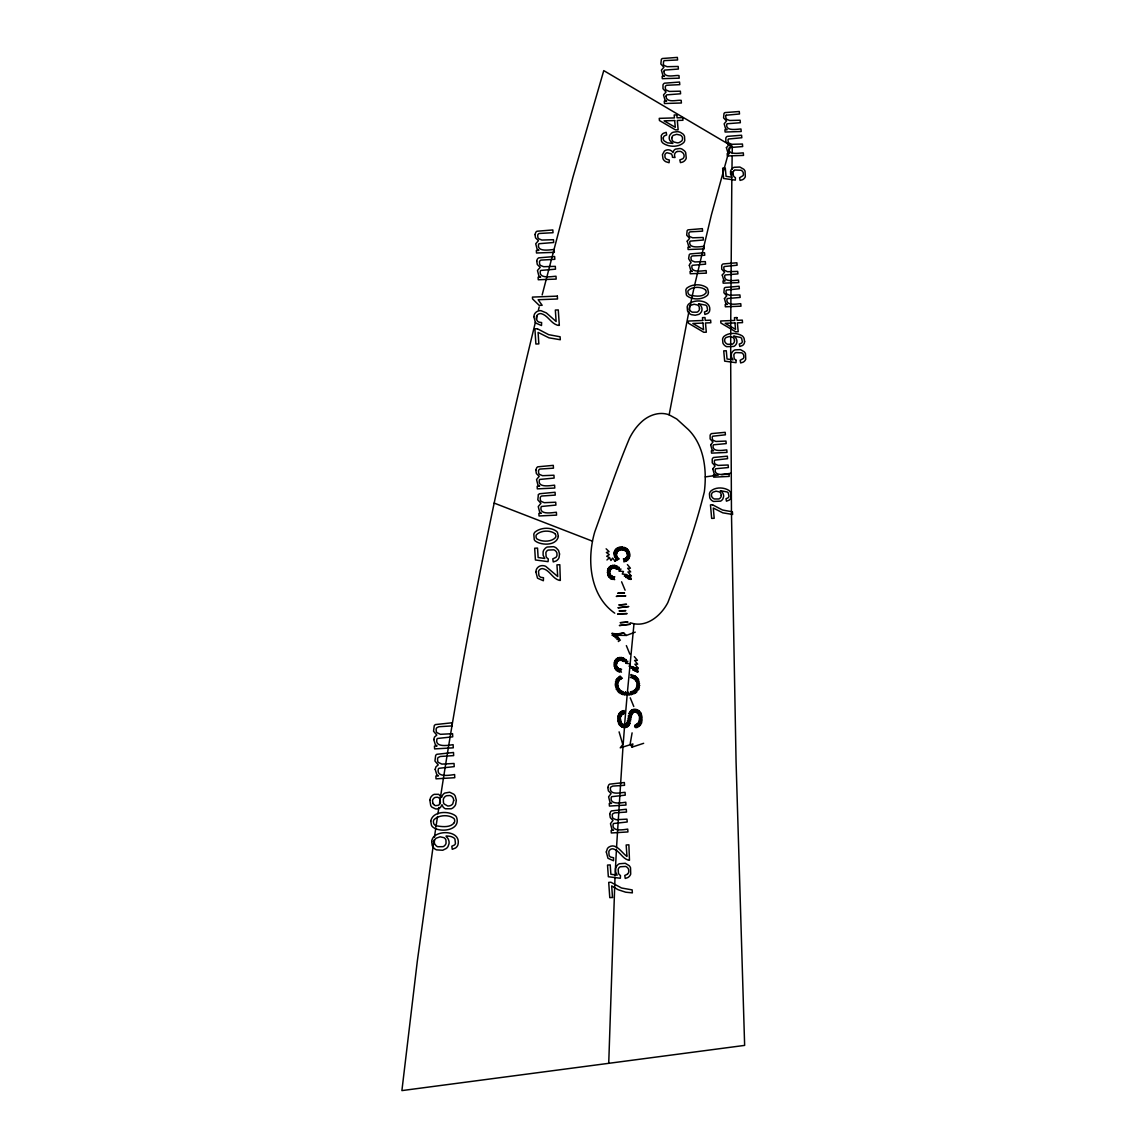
<?xml version="1.0" encoding="UTF-8"?>
<svg xmlns="http://www.w3.org/2000/svg" width="1148" height="1148" viewBox="0 0 1148 1148"><rect width="100%" height="100%" fill="white"/><g stroke="black" fill="none" stroke-linecap="round" stroke-linejoin="round"><path stroke-width="1.5" d="M631.859 709.894L632.304 713.826L628.961 713.525L631.773 715.118L628.415 715.577L631.414 716.668L628.128 717.041L631.185 717.873L627.841 718.806L630.926 719.365L627.54 720.557L628.917 725.522L625.617 724.345M730.702 346.165L730.688 359.798M730.702 344.974L730.716 335.89M730.688 361.118L731.463 512.439M730.745 321.985L730.716 334.613M730.745 320.866L731.836 178.485M614.682 579.683L613.592 578.535L610.549 578.535L610.693 575.148L608.383 576.167M621.47 672.183L620.365 670.992L617.294 671.02L617.423 667.533L615.084 668.595M629.391 724.804L626.306 723.828L630.094 723.197L627.726 722.953L626.693 723.312L627.138 727.028L622.316 727.201L621.886 723.484L618.499 723.01L621.613 723.154M612.688 565.404L612.085 568.088L610.349 566.222L616.82 566.036L617.007 569.308L620.968 569.064L619.274 571.087L623.464 571.503L622.273 574.029L626.607 574.56L624.297 576.023L627.425 575.162L626.047 577.473L629.865 577.702L631.242 579.367L628.386 577.774L628.229 575.65L630.97 575.636L630.238 579.353M619.446 657.517L619.576 660.244L618.829 660.287L617.079 658.378L623.622 658.163L623.823 661.506L627.827 661.262L626.119 663.329L630.352 663.759L629.147 666.342L633.538 666.873L631.199 668.38L634.37 667.505L632.979 669.872L636.853 670.088L638.245 671.795L635.346 670.174L635.188 667.993L637.958 667.964L637.226 671.781M732.151 155.525L731.965 169.359M731.879 175.099L731.922 171.726M732.295 146.384L732.194 153.172M608.727 1063.321L615.012 877.058M618.743 668.681L619.174 671.838L621.556 669.227L616.261 670.188L618.37 668.452L619.576 669.026L617.294 671.02M611.984 576.267L612.415 579.353L614.768 576.813L609.545 577.731L611.611 576.038L612.802 576.597L610.549 578.535M615.098 875.321L616.433 849.434M626.521 557.526L629.649 556.421L627.411 555.187L629.735 554.269L627.411 554.384L629.305 557.684L626.263 557.555L628.731 558.832L623.393 558.918L624.483 560.009L627.439 559.865L628.358 559.349L626.535 557.268L629.506 557.067M616.519 847.712L622.991 746.788M622.388 678.382L619.963 676.029L621.226 678.884L616.648 678.985L618.385 681.783L615.5 681.711L618.083 682.716L615.271 683.261L617.94 683.749L615.285 684.954L618.126 686.145L615.859 687.882L618.456 687.308L616.404 689.245L619.231 688.843L617.107 690.522L619.576 689.288L617.997 691.699L620.336 690.077L619.03 692.703L621.212 690.737L620.207 693.55L622.173 691.254L621.556 694.253L623.249 691.627L623.02 694.784L625.502 692.057L626.277 695.301L627.812 692.101L629.707 695.114L630.596 691.727L632.806 694.325L631.831 691.397L634.256 693.708L632.964 690.952L635.59 692.933L635.547 688.958L638.776 689.231M623.106 745.124L624.512 727M629.735 554.269L627.353 553.896L629.635 553.365L627.253 553.436L629.434 552.504L626.894 552.561L628.343 550.265L624.742 550.538M623.163 727.473L624.512 725.464L627.224 694.31M627.368 692.674L633.997 623.766L630.223 622.79M434.001 840.035L417.284 961.421L401.9 1090.6L744.636 1045.398L736.069 761.841L731.477 513.644M434.389 837.423L435.752 828.282M635.188 676.043L634.643 679.343L638.446 679.587L635.805 680.664L636.494 677.047L633.653 678.655L630.998 674.464L631.859 677.894L633.352 677.449L632.835 674.938L631.845 677.162L630.439 677.578M435.939 826.976L437.517 816.529M437.919 813.918L438.909 807.403M439.512 803.485C464.266 641.689 496.453 481.055 535.456 322.086M625.201 550.796L625.258 547.797M614.611 661.363L618.054 661.176L618.198 657.833L621.972 660.617L622.575 660.071L622.216 657.661L618.801 657.646M607.923 569.121L611.324 568.963L611.454 565.706L615.184 568.418L615.787 567.901L615.428 565.548L612.056 565.519M622.316 727.201L622.474 724.015L620.035 725.636L623.106 724.388L619.432 724.876L619.504 721.963L617.94 720.872L620.551 719.437L617.768 718.447L620.523 718.16L617.839 717.242L620.652 717.041L618.026 716.122L621.986 714.616L621.384 711.33M633.926 623.751C648.304 626.464 661.506 614.826 667.849 602.585C681.826 566.567 694.913 529.486 704.312 491.975C707.039 470.522 704.37 445.697 688.427 429.639L676.732 418.991L669.141 414.83L688.929 311.409M634.844 689.733L636.738 692.043L637.47 689.288L636.523 687.107L639.422 687.078L636.796 686.117L639.58 685.442L636.91 684.05L639.551 683.648L636.724 682.816L639.293 681.912L636.351 681.682L638.79 680.319L636.107 681.166L638.446 679.587M632.103 732.855L630.137 744.091L632.074 747.133L643.655 743.301M669.141 414.83C659.268 411.156 648.189 415.332 640.957 422.435C636.265 426.841 632.562 432.236 629.635 437.962C616.648 468.7 606.158 500.514 594.764 531.883C586.628 559.263 589.584 595.496 614.74 613.176M628.788 550.968L622.646 549.949L622.489 547.051L617.394 547.983L617.724 551.427L614.166 552.274L616.591 553.939L614.022 554.355L616.576 554.972L614.194 555.445L616.663 555.618L614.539 556.507L617.064 556.809L615.07 557.541L617.38 557.34L614.955 561.028L612.63 558.086L610.951 560.497L609.488 557.627L606.675 556.249L609.272 554.642L606.402 552.518L609.057 551.657L606.13 548.801M623.751 550.15L623.909 547.309M689.231 309.989L694.124 287.359M618.054 661.176L615.629 659.641L623.995 659.024L625.918 659.598L626.119 663.329M611.324 568.963L608.928 567.456L617.194 566.868L619.073 567.442L619.274 571.087M694.44 285.952L711.43 214.748L730.573 145.38M619.891 672.011L620.365 670.992L614.797 667.964L616.978 666.787L614.367 666.586L616.677 665.926L614.151 665.022L615.299 663.415L614.898 660.746L618.715 660.76L619.504 659.268L617.61 658.077M613.132 579.51L613.592 578.535L608.096 575.564L610.248 574.416L607.679 574.215L609.961 573.584L607.45 572.694L608.598 571.13L608.196 568.533L611.97 568.561L612.759 567.098L610.894 565.935M536.202 319.044L536.948 316.001M538.441 309.96L539.187 306.947M542.157 294.95L572.895 177.309L603.762 70.616L731.965 146.198M614.797 667.964L617.179 667.175L615.428 669.169L619.145 668.868M620.365 670.992L620.508 669.212M632.074 747.133L632.921 743.933L620.25 747.822L622.804 744.521L619.088 731.864M608.096 575.564L610.449 574.804L608.713 576.726L612.386 576.454M613.592 578.535L613.735 576.784M633.093 678.353L633.352 677.449M624.641 713.453L618.715 714.099L620.25 714.917L621.384 715.276L620.58 711.846L622.718 714.085L619.848 712.492L620.953 716.079L618.026 716.122L620.781 716.539M624.598 695.128L625.502 692.057M617.94 720.872L620.709 720.743L620.58 723.211L623.637 725.579L629.793 723.986L626.865 722.953L630.654 720.887L627.54 720.557M636.724 671.695L637.728 671.81M626.449 727.33L624.785 724.603L625.703 727.531M629.735 579.266L630.74 579.381M620.264 660.373L621.011 659.182M613.506 568.188L614.237 567.026M635.246 724.847L634.657 726.497L636.035 727.789M621.499 726.813L623.637 725.579M620.968 547.008L620.293 550.064L616.806 548.357M621.872 725.823L620.724 726.282L621.771 725.134L624.914 727.631L626.091 724.029L627.827 723.627L627.21 721.934L630.094 723.197M632.304 713.826L629.391 712.549L632.448 712.592L634.414 709.206L635.949 712.291M636.25 709.364L634.887 712.176L633.495 709.321M620.924 713.439L622.259 710.928L624.426 711.975L623.149 713.884L618.715 714.099M624.196 710.497L623.149 713.884M634.356 712.248L632.146 710.555L632.648 709.55L635.432 712.191L637.154 709.651L630.482 710.956L632.347 711.918L638.862 710.626L636.953 712.721L639.608 711.301L637.413 713.08L640.268 712.09L637.843 713.525L640.842 713.008L638.561 714.673L641.33 714.013L638.848 715.362L641.703 715.104L639.063 716.108L641.962 716.252L639.321 717.773L642.105 717.471L639.35 718.763L642.163 719.007L639.293 719.696L642.091 720.413L639.135 720.585L641.904 721.705L638.905 721.418L641.574 722.867L638.202 722.867L641.129 723.929L637.757 723.427L640.555 724.862L637.24 723.9L639.034 726.411L636.666 724.273L638.101 727.014L635.992 724.589L634.657 726.497L637.111 727.473L635.992 724.589M634.17 678.985L635.877 676.516L632.089 675.828M616.591 553.939L614.008 553.637L615.084 552.862L614.596 550.997L618.844 550.566L619.418 547.209L623.221 550.021M454.278 822.714C450.289 827.981 441.765 826.761 436.096 825.756A5.008 4.936 -51.5 0 1 434.575 824.752L434.231 824.364A3.903 3.846 -51.6 0 1 433.557 823.044L433.399 821.451A4.075 4.018 -51.6 0 1 433.829 819.902C438.278 814.908 449.055 814.219 454.077 818.653A3.975 3.932 -53.4 0 1 454.651 820.117L454.694 821.193A3.975 3.932 -53.4 0 1 454.264 822.614M538.398 494.759L537.795 499.825L540.909 503.369L538.24 506.569L539.589 511.865A6.185 5.941 9.4 0 0 541.325 513.285L538.871 513.4L539.029 515.969L556.565 515.122L556.378 512.252C552.59 512.539 539.187 515.352 541.038 507.143A2.181 2.109 9.3 0 1 541.598 506.469L555.905 505.077L555.718 502.221L544.281 502.695L541.239 501.418A3.975 3.817 9.3 0 1 540.378 500.054L540.191 497.888A2.985 2.856 9.2 0 1 540.722 496.74A2.411 2.325 9.2 0 1 541.684 496.022L555.245 495.104L555.058 492.262L539.488 493.755A4.104 3.932 9.1 0 0 538.398 494.759M618.499 671.623L617.868 671.35M625.961 557.828L625.847 561.257L623.852 561.803L624.483 560.009L626.421 560.985M627.411 554.384L629.735 555.732L627.224 557.024C629.621 563.725 620.379 556.306 627.942 559.837M611.755 579.137L611.138 578.865M619.432 724.876L621.369 722.766L618.169 721.977M619.604 722.637L620.982 721.862L618.499 723.01M623.766 724.589L622.646 725.019L623.436 724.517L624.024 727.617M635.461 680.204L637.599 678.238L631.845 677.162M621.513 657.517L621.097 660.416L623.622 658.163M628.272 551.255L623.637 548.629L624.598 547.524L626.507 548.514L626.65 552.159L629.147 551.7L626.894 552.561M614.74 565.404L614.324 568.217L616.82 566.036M626.349 551.786L626.004 551.427M625.086 724.546L625.402 725.349L627.052 724.431M627.726 722.953L626.507 723.599M625.603 726.713L627.152 725.12L628.386 726.124M726.196 115.216L739.513 113.982L739.269 111.5L724.991 112.59A3.803 3.43 15.8 0 0 724.001 113.451L723.584 117.885L726.526 121.028L724.158 123.783L725.522 128.447A5.726 5.166 16 0 0 727.158 129.71L724.905 129.767L725.106 132.02L741.206 131.518L740.962 129.007C737.547 128.963 725.378 131.733 726.741 124.328A2.023 1.822 15.9 0 1 727.244 123.74L740.36 122.721L740.116 120.224L729.611 120.483L726.784 119.335A3.702 3.329 15.9 0 1 725.952 118.129L725.723 116.221A2.755 2.497 15.8 0 1 726.196 115.216M619.504 721.963L620.709 720.743M634.6 670.891L635.346 670.174L635.418 671.279L636.925 671.063L636.222 671.566M627.655 578.477L628.386 577.774L628.444 578.85L629.936 578.649L629.248 579.137M606.948 559.966L609.488 557.627M624.268 550.322L626.507 548.514M632.979 669.872L635.188 667.993L636.853 670.088M618.916 723.986L619.705 723.326M626.047 577.473L628.229 575.65L629.865 577.702M618.327 641.531L620.379 640.01L616.921 639.379L619.403 638.489L615.285 637.527L617.739 635.145L623.551 632.749L626.349 635.432L635.246 632.132M622.575 660.071L622.876 660.975L625.918 659.598M615.787 567.901L616.074 568.777L619.073 567.442M618.801 670.102L620.02 669.141L620.293 670.016M612.042 577.659L613.262 576.712L613.52 577.573M638.862 710.626L636.466 712.463L635.863 711.444L638.03 710.081M627.353 874.274L624.77 875.45L625.244 878.45L627.812 877.56A6.615 6.486 74.5 0 0 629.319 876.355L629.75 875.838A6.745 6.615 74.5 0 0 630.697 874.087L630.539 867.831A7.032 6.902 74.3 0 0 629.204 865.678L625.301 863.296L619.403 863.741A6.96 6.831 74.6 0 0 617.638 864.946L616.304 866.654A6.773 6.644 74.6 0 0 615.543 868.606L615.586 871.935L617.165 875.135L610.88 874.259L610.219 864.903L607.522 865.075L608.34 876.742L620.351 878.249L620.494 875.522L619.547 874.819A5.238 5.123 74.6 0 1 618.456 873.312L618.169 869.352A4.492 4.405 74.7 0 1 618.801 868.06A4.649 4.549 74.7 0 1 620.264 866.754L625.646 866.439A5.109 5.008 74.5 0 1 627.009 867.242L627.741 867.945A4.463 4.377 74.4 0 1 628.63 869.653L628.745 871.892A4.118 4.032 74.4 0 1 627.382 874.231M616.533 664.95L614.151 665.022L616.533 664.032L615.974 662.396L617.481 661.736L616.074 659.167M616.017 662.884L617.222 662.066L615.156 661.463L614.395 662.009L616.691 663.185L614.151 663.429L616.835 662.783L616.562 658.751L618.011 659.339L617.337 660.358L618.37 660.947M609.818 572.637L607.45 572.694L609.818 571.733L609.272 570.14L610.75 569.508L609.373 566.983M609.301 570.613L610.492 569.824L608.454 569.221L607.708 569.752L609.975 570.9L607.464 571.144L610.105 570.527L609.846 566.581L611.281 567.169L610.607 568.16L611.64 568.734M617.724 551.427L614.338 551.628M614.051 552.934L617.409 551.786M619.217 548.844L620.767 549.72L622.159 548.701M615.299 549.835L627.195 549.045M706.58 311.094L704.442 311.983L704.901 314.466L707.656 313.476A5.582 5.195 17.7 0 0 709.593 311.079C711.99 299.944 694.54 298.494 688.484 304.249A7.304 6.788 17.2 0 0 687.178 306.903L687.523 310.878A6.486 6.027 17.2 0 0 688.556 312.586L689.546 313.562A6.816 6.328 17.2 0 0 691.397 314.652L695.2 315.241L698.759 314.394A6.615 6.156 17.2 0 0 700.352 313.217L701.141 312.227A6.113 5.683 17.3 0 0 701.959 309.96A6.974 6.486 17.2 0 0 701.844 307.937L701.313 306.487A6.759 6.271 17.3 0 0 699.85 304.651L698.587 303.775L705.704 305.153A4.736 4.405 17.6 0 1 706.895 306.272L707.57 309.63A3.214 2.985 17.7 0 1 706.551 311.137M617.696 667.863L615.658 668.308M625.617 551.097L627.812 549.634L626.65 549.433M629.735 555.732L627.856 555.56L626.765 556.952M610.966 575.478L608.942 575.894M635.59 692.933L633.983 690.393L638.46 689.862L636.107 688.068M635.734 690.35L639.049 688.556L636.523 687.107M620.25 679.487L619.116 678.87L615.959 680.276L618.385 681.783M636.351 678.023L637.068 677.621M621.082 660.157L619.504 659.268M614.309 567.973L612.759 567.098M619.116 558.947L614.955 561.028L618.614 558.631L615.787 558.531L617.753 557.828M620.322 660.2L619.576 660.244M613.563 568.016L612.831 568.045M638.216 714.056L640.842 713.008M635.074 679.76L638.058 678.899M623.551 632.749L611.984 635.188L626.349 635.432M615.816 669.7L617.222 669.198M616.404 689.245L618.93 688.355M609.1 577.257L610.492 576.77M622.23 549.648L620.767 549.72M627.138 556.278L627.884 556.034M677.392 151.45L680.262 151.378A4.621 4.205 14.3 0 1 681.582 151.88L683.06 153.086A4.549 4.133 14.3 0 1 683.763 154.234L683.907 154.65A5.338 4.85 14.3 0 1 684.079 156.329L684.021 156.688A4.075 3.702 14.4 0 1 683.462 157.994A4.004 3.631 14.4 0 1 682.644 158.811L679.817 159.959L680.448 162.629L682.457 162.126A6.945 6.314 14.3 0 0 684.653 160.72L685.442 159.802A6.945 6.314 14.3 0 0 686.246 158.123L685.686 152.612A7.491 6.816 14.3 0 0 684.423 150.833L682.012 149.111A6.759 6.142 14.3 0 0 679.946 148.494L675.512 149.111A5.31 4.822 14.3 0 0 674.407 149.886A5.137 4.678 14.3 0 0 673.603 150.919L673.001 152.655L672.025 151.378A5.037 4.578 13.9 0 0 669.442 149.958L668.724 149.843A5.754 5.238 13.9 0 0 665.697 150.331A6.113 5.568 13.9 0 0 664.348 151.163L662.439 154.65L662.984 158.725A6.544 5.955 13.9 0 0 665.84 161.725L669.069 162.729L669.341 160.031L666.687 159.256A3.889 3.53 13.9 0 1 665.524 158.266A3.788 3.444 13.9 0 1 665.008 157.333L664.893 154.793A3.588 3.257 13.9 0 1 665.582 153.631L665.84 153.402A3.43 3.114 13.9 0 1 667.031 152.727L671.236 153.832A5.912 5.367 13.8 0 1 672.341 156.042L672.47 157.305L675.038 157.52L674.708 156.487A5.582 5.066 14.4 0 1 674.565 154.75L674.622 154.334A4.319 3.918 14.3 0 1 675.311 152.856L675.899 152.254A4.319 3.918 14.3 0 1 677.363 151.493M627.095 552.992L629.434 552.504M614.898 660.746L624.067 660M608.196 568.533L617.265 567.83M615.285 637.527L618.298 637.04M616.663 553.465L615.084 552.862L616.95 552.575L616.246 548.801L625.115 548.557M612.774 635.59L617.222 635.92L613.592 636.107L614.682 634.227M705.288 476.908L718.361 475.057M721.575 474.612L731.104 473.263M621.599 711.961L623.364 711.717L623.608 713.712M614.539 556.507L616.82 556.235M615.486 686.461L618.126 686.145M615.787 558.531L618.155 558.258M617.796 719.71L620.551 719.437M614.367 666.586L616.806 666.371M607.679 574.215L610.09 574.014M618.313 715.061L621.154 715.649M626.564 558L625.617 558.072L625.89 558.99L625.244 558.287M618.011 668.179L617.15 668.222L618.37 668.452M611.281 575.779L610.42 575.822L611.611 576.038M624.412 559.062L624.555 560.97L626.966 560.654L625.961 559.937M615.285 684.954L617.954 684.868M615.744 549.289L618.442 550.81M622.876 660.975L625.646 660.889L620.824 657.46M616.074 568.777L618.815 568.705L614.051 565.333M632.347 711.918L629.908 711.688L633.409 712.621L633.222 711.803M615.084 552.862L616.777 553.006M636.925 685.098L639.58 685.442M615.228 660.172L616.591 660.401M608.526 567.973L609.861 568.203M627.296 557.971L629.047 558.272L628.559 555.044M631.142 710.368L632.146 710.555M618.026 547.668L620.695 548.773M610.291 570.154L607.55 570.427L609.875 571.302M617.007 662.425L614.237 662.697L616.591 663.587M638.575 722.192L641.574 722.867M621.671 714.931L620.15 714.228M628.774 557.899L626.535 557.268M616.275 679.616L619.116 680.534M611.023 569.207L608.454 569.221L609.272 570.14M617.753 661.435L615.156 661.463L615.974 662.396M628.961 713.525L632.017 714.415M616.419 550.896L614.912 550.409L618.7 547.409M619.231 713.238L621.986 714.616M494.157 503.082L592.425 541.153M609.932 569.15L610.75 569.508M616.648 661.377L617.481 661.736M608.598 571.13L609.818 571.733M615.299 663.415L616.533 664.032M627.812 555.087L628.587 555.517M621.8 713.31L622.79 713.884M627.626 722.264L628.602 722.838M624.512 725.464L623.536 724.905L624.512 725.464L624.483 724.632M632.634 713.324L633.007 712.922M618.829 680.922L617.366 679.917L619.446 680.161L619.116 678.87L617.567 677.822L617.366 679.917L618.585 681.338M617.811 549.878L618.844 550.566M637.24 723.9L639.852 725.694M621.226 678.884L618.657 676.846L619.116 678.87M433.456 804.346L434.719 805.322A3.645 3.588 -46.1 0 0 435.81 805.652L438.263 805.279A3.817 3.774 -46.1 0 0 439.268 804.605L439.555 804.317A3.932 3.875 -46 0 0 440.373 802.897L440.215 799.496A3.875 3.831 -45.9 0 0 439.569 798.491A4.233 4.176 -45.9 0 0 438.636 797.731A3.76 3.717 -45.8 0 0 437.187 797.229L435.149 797.444A3.846 3.803 -45.8 0 0 434.088 798.018L432.997 799.266A3.989 3.946 -45.9 0 0 432.538 800.4L432.796 803.342M627.827 723.627L628.917 724.876M625.861 724.201L625.402 725.349M627.396 564.601L630.396 568.188L627.669 568.274L630.683 571.905L627.956 571.962L630.97 575.636M634.327 656.656L637.384 660.315L634.614 660.43L637.671 664.132L634.901 664.204L637.958 667.964M705.546 289.884C701.141 286.311 692.187 286.483 688.197 290.544A3.487 3.243 16.7 0 0 687.882 291.779L688.068 293.056A3.358 3.114 16.7 0 0 688.685 294.146L688.987 294.448A4.291 3.989 16.7 0 0 690.321 295.294C695.128 296.084 702.303 297.447 705.833 293.142A3.415 3.171 17.3 0 0 706.149 291.936L706.077 291.061A3.415 3.171 17.3 0 0 705.546 289.956M635.088 676.402L633.581 676.115L636.121 679.358M555.259 533.877C550.523 529.874 540.651 530.276 536.374 534.81A3.774 3.645 9.1 0 0 536.001 536.188L536.173 537.623A3.631 3.501 9.1 0 0 536.819 538.828C541.856 542.057 551.241 542.186 555.503 537.537A3.688 3.573 10.5 0 0 555.876 536.173L555.804 535.198A3.688 3.573 10.5 0 0 555.259 533.964M622.489 547.051L623.637 548.629M621.599 581.806L625.1 590.201M627.152 725.12L627.784 726.627M626.349 645.621L629.879 654.159M630.223 697.826L633.782 706.479M635.332 709.22L635.648 710.095M630.596 691.727L631.3 694.798M623.206 710.655L623.364 711.717M627.812 692.101L628.056 695.286M734.261 170.478A4.319 3.918 16.9 0 1 735.007 170.004L741.206 170.277A5.137 4.678 17 0 1 742.34 171.21L742.641 171.554A4.262 3.875 17 0 1 743.244 172.731L743.373 174.711A3.932 3.573 17 0 1 743.029 175.673L739.585 177.739L740.087 180.408L742.569 179.691A6.357 5.769 17 0 0 744.019 178.657L744.421 178.213A6.486 5.898 17 0 0 745.31 176.692L745.066 171.181A6.759 6.142 17 0 0 743.732 169.244L739.9 167.048L734.189 167.292A6.687 6.084 16.9 0 0 732.496 168.311L731.219 169.775A6.529 5.927 16.9 0 0 730.515 171.483L730.602 174.424L732.194 177.28L726.067 176.362L725.292 168.096L722.666 168.182L723.627 178.485L735.323 180.121L735.438 177.71L734.49 177.065A5.008 4.549 16.9 0 1 733.4 175.701L733.07 172.2A4.319 3.918 16.9 0 1 733.672 171.095A4.463 4.061 16.9 0 1 734.289 170.464M433.729 804.361A3.932 3.875 -46 0 1 433.083 803.356M606.316 851.974L607.952 858.274L613.506 860.742L613.592 857.771L610.449 856.996A4.047 3.989 73.4 0 1 609.086 855.332L608.813 851.687A4.018 3.961 73.3 0 1 609.588 850.238L610.162 849.664A3.731 3.674 73.3 0 1 611.525 848.96A4.276 4.205 73.3 0 1 613.147 848.874C619.389 850.51 621.886 858.03 627.999 860.024A5.08 4.979 71.2 0 0 629.477 860.254L628.874 844.813L626.162 844.985L626.98 856.422C621.771 853.036 616.132 842.23 608.684 847.224A6.673 6.558 73.2 0 0 607.378 848.673L606.316 851.974M607.823 787.485L608.383 790.843L611.08 793.627L608.598 796.798L609.918 802.021A5.898 5.826 59.8 0 0 611.568 803.385L609.244 803.528L609.43 806.068L625.976 805.049L625.775 802.222C622.044 802.753 609.445 805.236 611.238 797.343A2.081 2.052 59.9 0 1 611.769 796.669L625.258 795.148L625.057 792.335C621.398 792.421 609.789 795.722 610.349 788.231A2.827 2.798 56.9 0 1 610.851 787.069L612.702 786.093L624.541 785.318L624.34 782.52L609.645 784.156A3.903 3.86 56.6 0 0 608.627 785.146L607.823 787.485M609.717 814.276L610.277 817.649L612.989 820.447L610.478 823.647L611.812 828.899A5.941 5.855 66.9 0 0 613.477 830.291L611.138 830.435L611.324 832.974L627.927 831.941L627.726 829.1C623.967 829.645 611.324 832.128 613.147 824.192A2.095 2.066 67.1 0 1 613.663 823.503L627.21 821.982L626.995 819.141L616.175 819.729L613.276 818.51A3.817 3.774 64.6 0 1 612.444 817.161L612.243 815.008A2.856 2.813 64.6 0 1 612.745 813.846L614.611 812.856L626.492 812.067L626.277 809.254L611.54 810.904A3.932 3.875 64.4 0 0 610.506 811.909L609.717 814.276M663.86 71.52C664.218 78.695 675.11 74.878 678.97 75.581L679.2 78.179L662.31 78.667L662.109 76.342L664.477 76.27A5.984 5.381 13.1 0 1 662.769 74.964L661.391 70.128L663.903 67.258L660.846 63.987L661.334 59.395A3.975 3.559 12.9 0 1 662.382 58.505L677.363 57.4L677.593 59.983L664.534 60.6A2.353 2.109 13 0 0 663.616 61.231L663.343 64.245A3.875 3.473 13 0 0 664.19 65.493L667.146 66.699L678.167 66.455L678.396 69.052L664.635 70.085A2.109 1.894 13.1 0 0 664.104 70.688L663.86 71.52M665.998 96.288C666.342 103.507 677.291 99.675 681.18 100.364L681.41 103.004L664.448 103.507L664.247 101.153L666.629 101.081A6.013 5.424 13.4 0 1 664.907 99.761L663.515 94.897L666.055 92.012L662.984 88.712L662.999 84.852A4.219 3.803 13.2 0 1 663.458 84.077A3.975 3.573 13.2 0 1 664.505 83.187L679.544 82.053L679.774 84.651L666.672 85.282A2.353 2.109 13.3 0 0 665.754 85.928A2.899 2.612 13.3 0 0 665.252 86.99L665.481 88.97A3.86 3.473 13.3 0 0 666.055 89.946L669.298 91.438L680.362 91.18L680.592 93.792L666.773 94.853A2.124 1.909 13.3 0 0 666.242 95.456L665.998 96.288M434.331 841.714L434.389 842.761A4.635 4.563 -56.4 0 0 434.862 844.21L436.254 845.861A5.826 5.726 -56.5 0 0 437.761 846.75L443.099 846.664A5.195 5.123 -56.8 0 0 444.836 845.416L445.481 844.569A4.836 4.764 -56.9 0 0 446.07 843.163L445.926 840.02A4.592 4.52 -56.8 0 0 445.209 838.729A5.08 4.994 -56.8 0 0 444.061 837.681L440.1 836.82L436.197 838.198A5.582 5.496 -56.7 0 0 435.106 839.389L434.848 839.819A4.434 4.362 -56.4 0 0 434.389 841.226L434.331 841.714M430.744 821.107L431.49 825.269A6.486 6.386 -51.7 0 0 432.495 826.761C439.713 833.333 461.266 830.435 456.574 817.333A6.429 6.343 -53.2 0 0 455.555 815.855C448.782 810.574 432.696 810.919 430.744 821.107M433.786 739.513L435.25 744.406A6.587 6.501 -26.7 0 0 437.087 745.942L434.461 746.085L434.604 748.898L453.273 747.822L453.116 744.679C449.04 745.195 434.676 748.065 436.886 739.212A2.339 2.31 -26.8 0 1 437.488 738.465L452.728 736.829L452.57 733.687L440.401 734.318L436.9 732.611A4.233 4.176 -23.9 0 1 436.283 731.463L436.111 729.095A3.171 3.128 -23.9 0 1 436.714 727.818L438.837 726.727L452.183 725.895L452.039 722.795L435.436 724.575A4.391 4.319 -23.7 0 0 434.26 725.665L433.542 731.233L436.8 735.093L434.489 737.073L433.786 739.513M435.192 769.361L436.671 774.297A6.644 6.558 -36.1 0 0 438.507 775.833L435.881 775.991L436.01 778.832L454.766 777.713L454.608 774.541C450.49 775.101 436.082 777.957 438.306 769.06A2.339 2.31 -36.1 0 1 438.909 768.299L454.206 766.634L454.048 763.477L441.837 764.109L438.306 762.401A4.248 4.205 -32.7 0 1 437.704 761.239L437.531 758.857A3.186 3.143 -32.6 0 1 438.134 757.565L440.258 756.475L453.661 755.614L453.503 752.485L436.857 754.293A4.391 4.334 -32.2 0 0 435.666 755.398L434.949 761.009L438.22 764.898L435.896 766.907L435.192 769.361M559.535 553.982L559.047 557.584A7.003 6.773 10.8 0 1 558.028 559.334L557.569 559.837A6.859 6.644 10.9 0 1 555.962 561.042L553.25 561.917L552.776 558.875L555.833 557.44A4.463 4.319 10.8 0 0 556.579 556.464A4.233 4.104 10.9 0 0 556.995 555.345L556.909 553.092A4.592 4.449 10.8 0 0 556.292 551.772L555.991 551.37A5.539 5.367 10.7 0 0 555.23 550.638A5.295 5.137 10.8 0 0 553.795 549.82L548.084 550.079A4.707 4.563 10.6 0 0 547.237 550.653A4.822 4.664 10.6 0 0 546.548 551.37A4.649 4.506 10.5 0 0 545.874 552.662L546.132 556.651A5.41 5.238 10.6 0 0 547.266 558.186L548.27 558.904L548.084 561.659L535.413 559.98L534.681 548.227L537.537 548.084L538.125 557.512L544.755 558.473L543.119 555.23L543.119 551.872A7.046 6.816 10.5 0 1 543.922 549.921L545.357 548.213A7.232 7.003 10.5 0 1 547.237 547.022L553.465 546.663A8.581 8.309 10.7 0 1 556.177 547.926L558.574 550.495L559.535 553.982M453.704 800.343L452.786 803.758A4.563 4.506 -47.2 0 1 451.25 805.179L450.633 805.494A5.683 5.611 -46.8 0 1 449.327 805.896A6.07 6.013 -46.7 0 1 447.577 805.953L444.161 803.973A4.836 4.779 -47 0 1 443.472 802.653L443.329 799.453A5.066 5.008 -46.8 0 1 444.176 797.573L444.879 796.784A4.922 4.865 -46.8 0 1 446.644 795.722L449.844 795.521A4.85 4.793 -46.8 0 1 451.652 796.339L452.412 797.028A4.922 4.865 -46.8 0 1 453.417 798.764L453.704 800.343M535.843 571.747L537.508 578.19L543.363 580.745L543.492 577.717L540.981 577.344A4.133 4.004 9.8 0 1 539.818 576.626A4.219 4.104 9.8 0 1 538.957 575.593L538.498 571.489A4.205 4.075 9.7 0 1 539.316 570.025L539.933 569.451A3.903 3.788 9.7 0 1 541.397 568.748A4.52 4.391 9.7 0 1 542.674 568.633C549.519 569.882 552.231 578.147 558.76 580.171A5.31 5.152 12.3 0 0 560.324 580.429L559.822 564.716L556.952 564.859L557.713 576.497L545.774 566.38A7.735 7.505 9.7 0 0 543.592 565.706L542.861 565.634A7.362 7.146 9.8 0 0 540.751 565.821A6.214 6.041 9.7 0 0 538.398 566.94A6.974 6.773 9.8 0 0 537.006 568.404A6.544 6.357 9.7 0 0 536.346 569.623L535.843 571.747M533.82 316.618L535.528 322.947L541.497 325.53L541.626 322.559L539.058 322.158A4.219 3.946 8.5 0 1 536.819 320.062L536.532 316.389A4.291 4.004 8.5 0 1 537.379 314.954A4.549 4.262 8.5 0 1 537.996 314.394A3.946 3.688 8.5 0 1 539.086 313.834L539.488 313.72A4.563 4.262 8.5 0 1 541.239 313.662C547.84 315.341 550.724 323.076 557.182 325.114A5.424 5.08 9.6 0 0 559.334 325.358L558.272 309.931L555.345 310.046L556.12 321.497L546.362 312.916L540.981 310.678A7.519 7.017 8.5 0 0 538.828 310.85L538.182 311.022A6.285 5.883 8.5 0 0 536.446 311.926A7.089 6.63 8.5 0 0 535.011 313.347A6.687 6.242 8.5 0 0 534.337 314.523L533.82 316.618M534.982 234.522L535.556 237.851L538.426 240.678L535.714 243.778L537.077 248.987A6.3 5.826 8.5 0 0 538.842 250.379L536.346 250.465L536.503 252.991L554.355 252.345L554.168 249.532C550.437 249.575 536.776 252.603 538.556 244.366A2.224 2.052 8.4 0 1 539.13 243.706L553.68 242.501L553.494 239.702L541.856 240.047L538.756 238.77A4.061 3.745 8.4 0 1 537.881 237.421L537.694 235.297A3.042 2.798 8.4 0 1 538.24 234.178A2.454 2.267 8.4 0 1 539.23 233.475L553.02 232.714L552.834 229.944L536.991 231.236A4.176 3.86 8.3 0 0 535.872 232.212L534.982 234.522M536.733 261.141L537.307 264.514L540.191 267.341L537.451 270.483L538.828 275.721A6.328 5.869 8.6 0 0 540.608 277.127L538.096 277.228L538.269 279.753L556.177 279.093L555.991 276.252C552.231 276.338 538.527 279.351 540.321 271.072A2.239 2.081 8.5 0 1 540.895 270.411L555.503 269.177L555.316 266.35L543.635 266.709L540.521 265.432A4.075 3.774 8.6 0 1 539.646 264.069L539.445 261.931A3.042 2.827 8.5 0 1 540.005 260.797A2.468 2.296 8.5 0 1 540.981 260.094L554.828 259.319L554.642 256.506L538.742 257.841A4.19 3.875 8.4 0 0 537.623 258.817A4.449 4.118 8.4 0 0 537.12 259.649L536.733 261.141M535.815 470.149L536.374 473.536L539.187 476.363L536.532 479.534L537.867 484.786A6.156 5.898 9.1 0 0 539.603 486.192L537.149 486.307L537.307 488.861L554.771 488.044L554.584 485.188C550.839 485.446 537.479 488.273 539.316 480.108A2.181 2.081 9 0 1 539.876 479.434L554.125 478.07L553.939 475.243L542.545 475.688L539.503 474.425A3.961 3.788 9 0 1 538.656 473.076L538.469 470.924A2.97 2.841 8.9 0 1 539.015 469.776A2.411 2.296 8.9 0 1 539.962 469.058L553.465 468.169L553.279 465.356L537.781 466.82A4.09 3.903 8.8 0 0 536.69 467.81L535.815 470.149M431.72 841.527L432.15 845.258A7.591 7.476 -56.6 0 0 433.27 847.353L434.389 848.544A7.964 7.835 -56.7 0 0 436.498 849.864L442.726 850.252L446.414 848.429A8.266 8.136 -56.9 0 0 447.978 846.607L449.012 843.766A8.165 8.05 -56.9 0 0 448.983 841.24L448.423 839.446A7.921 7.792 -57 0 0 446.787 837.193L445.998 836.088A16.23 15.986 -59.8 0 1 451.681 836.763L453.589 837.681A5.539 5.467 -58.5 0 1 454.938 839.059L455.455 843.565A3.717 3.659 -58.8 0 1 454.895 844.526A3.544 3.487 -58.9 0 1 454.364 845.072L451.824 846.22L452.255 849.305L455.512 847.999A6.443 6.343 -58.9 0 0 456.933 846.664A6.529 6.429 -58.9 0 0 457.88 844.971C461.596 831.468 440.516 829.473 433.557 836.978A8.567 8.423 -56.7 0 0 431.921 840.307L431.72 841.527M429.854 800.256L430.73 805.537A6.644 6.558 -46.2 0 0 431.992 807.188L435.494 808.895A7.218 7.118 -46 0 0 437.761 808.823L439.354 808.249A4.836 4.779 -46.8 0 0 440.645 807.202L441.98 804.719L442.97 806.771A5.912 5.84 -47.7 0 0 444.477 808.235A6.027 5.955 -47.7 0 0 445.41 808.752L451.164 808.795A7.318 7.232 -47.4 0 0 453.202 807.661L454.35 806.556A7.72 7.634 -47.2 0 0 455.641 804.504L456.316 800.228L455.225 796.052A7.735 7.649 -46.7 0 0 453.747 794.172L449.657 792.206L444.85 793.053A6.3 6.214 -46.1 0 0 442.54 795.277L441.621 797.43L438.708 794.316L434.245 794.344A6.228 6.142 -45.5 0 0 432.523 795.32L431.533 796.282A6.773 6.687 -45.7 0 0 430.4 798.104L429.854 800.256M736.126 360.285L736.026 362.682L724.675 361.146L723.728 350.858L726.282 350.757L727.043 358.994L732.984 359.869L731.434 357.028L731.362 354.101A6.343 5.912 20.5 0 1 732.037 352.393L733.271 350.915A6.501 6.056 20.5 0 1 734.921 349.896L740.474 349.609L744.191 351.776A6.572 6.127 20.6 0 1 745.483 353.684L745.726 359.195A6.3 5.869 20.7 0 1 744.851 360.716L744.464 361.161A6.17 5.754 20.7 0 1 743.057 362.208L740.647 362.94L740.159 360.285L743.316 358.492A3.846 3.588 20.7 0 0 743.847 357.229L743.717 355.263A4.133 3.86 20.7 0 0 743.129 354.101L742.842 353.742A4.994 4.664 20.7 0 0 741.737 352.823L735.753 352.565A4.19 3.918 20.6 0 0 733.845 354.804L734.16 358.291A4.865 4.535 20.6 0 0 735.222 359.654L736.126 360.285M721.245 495.419L721.159 496.237A3.975 3.774 24.3 0 1 720.714 497.357L720.212 498.017A4.276 4.061 24.3 0 1 718.82 498.978L714.429 498.993A4.807 4.563 24.2 0 1 713.166 498.289A5.123 4.879 24.2 0 1 712.478 497.658L711.961 496.955A3.803 3.616 24.2 0 1 711.53 495.807L711.473 494.587A3.645 3.473 24.2 0 1 711.817 493.482L712.018 493.152A4.592 4.377 24.2 0 1 712.879 492.219L716.051 491.157L719.337 491.889A4.162 3.961 24.3 0 1 720.313 492.722A3.774 3.588 24.3 0 1 720.944 493.755L721.245 495.419M734.519 340.769L734.419 341.573A4.004 3.731 19.8 0 1 733.974 342.678L733.472 343.324A4.319 4.018 19.8 0 1 732.065 344.271L727.631 344.271A4.85 4.52 19.7 0 1 726.34 343.553A5.18 4.822 19.7 0 1 725.651 342.922L725.134 342.233A3.846 3.588 19.7 0 1 724.689 341.085L724.632 339.88A3.688 3.43 19.7 0 1 724.976 338.803L725.177 338.459A4.635 4.319 19.7 0 1 726.038 337.555L729.238 336.536L732.567 337.268A4.205 3.918 19.8 0 1 733.558 338.1A3.817 3.544 19.8 0 1 734.189 339.119L734.519 340.769M699.505 308.597L699.419 309.429A4.133 3.831 17.2 0 1 698.945 310.548L698.099 311.51A4.405 4.104 17.2 0 1 696.965 312.184L692.373 312.17A4.979 4.621 17.2 0 1 691.067 311.438A5.353 4.979 17.2 0 1 690.35 310.792L689.819 310.089A3.961 3.688 17.1 0 1 689.36 308.912L689.317 307.678A3.803 3.53 17.1 0 1 689.69 306.559L689.891 306.229A4.75 4.42 17.2 0 1 690.78 305.282L694.095 304.249L697.525 304.995A4.334 4.018 17.2 0 1 698.529 305.856A3.918 3.645 17.2 0 1 699.189 306.903L699.505 308.597M708.431 292.152L708.259 293.515A5.812 5.396 17.3 0 1 707.441 295.28C702.275 299.901 692.832 300.087 687.265 296.041A5.553 5.152 16.7 0 1 686.346 294.821L685.83 289.956A5.855 5.439 16.7 0 1 686.863 288.091C692.201 283.929 701.227 283.628 706.738 287.646A5.525 5.123 17.3 0 1 707.656 288.866L708.431 292.152M671.838 137.832L671.996 139.568A4.362 3.961 14 0 0 672.828 141.075A5.008 4.535 14 0 0 673.89 141.993L677.291 142.854A6.745 6.113 14 0 0 679.429 142.467L681.682 140.989A4.793 4.348 14.1 0 0 682.472 139.396L682.5 137.846A3.918 3.559 14.1 0 0 681.812 136.368L681.525 136.038A5.037 4.578 14.1 0 0 680.42 135.148L676.703 134.33L673.316 135.364A4.635 4.205 14 0 0 672.412 136.311A4.133 3.745 14 0 0 671.91 137.43L671.838 137.832M663.271 137.975L663.357 139.353A3.903 3.544 13.7 0 0 664.218 140.946L667.304 142.826L672.814 143.414L669.858 140.443A6.845 6.214 14 0 1 669.227 138.248L669.255 136.971A6.371 5.769 14 0 1 669.801 135.22L671.48 133.211A7.06 6.4 14 0 1 673.273 132.192L677.392 131.647A8.983 8.151 14.1 0 1 680.477 132.379L682.974 133.986A6.831 6.199 14.1 0 1 684.509 136.311L684.753 140.472A7.132 6.472 14.1 0 1 683.806 142.481C678.554 147.633 668.423 147.231 662.755 142.955A6.917 6.271 13.7 0 1 661.449 141.003L661.234 135.794A5.984 5.424 13.6 0 1 663.314 133.34L666.213 132.321L666.658 134.962L664.692 135.722A3.057 2.77 13.6 0 0 664.003 136.325L663.774 136.626A3.731 3.387 13.6 0 0 663.271 137.975M558.344 536.389C556.608 545.888 541.44 545.673 535.226 540.966A5.998 5.797 9.1 0 1 534.265 539.617L533.806 534.179A6.343 6.113 9.1 0 1 534.997 532.069C540.708 527.434 550.653 526.86 556.608 531.366A5.984 5.783 10.5 0 1 557.569 532.715L558.344 536.389M724.445 298.609L725.766 303.23A5.553 5.137 18.8 0 0 727.358 304.478L725.163 304.564L725.364 306.803L740.991 306.186L740.747 303.689C737.36 303.789 725.55 306.373 726.957 299.126A1.952 1.808 18.8 0 1 727.445 298.537L740.159 297.432L739.915 294.936L729.741 295.266L726.985 294.146A3.573 3.315 18.6 0 1 726.196 292.955L725.966 291.061A2.683 2.483 18.6 0 1 726.426 290.057L739.326 288.736L739.097 286.254L725.249 287.445A3.688 3.415 18.5 0 0 724.288 288.306L723.886 292.726L726.741 295.84L724.445 298.609M710.655 444.864L711.961 449.528A5.496 5.195 22.2 0 0 713.525 450.777L711.358 450.877L711.559 453.13L727 452.427L726.77 449.901C723.384 450.116 711.688 452.613 713.138 445.381A1.937 1.837 22.1 0 1 713.625 444.778L726.196 443.602L725.966 441.076L715.907 441.463L713.181 440.344A3.544 3.344 21.9 0 1 712.406 439.139L712.191 437.245A2.64 2.497 21.8 0 1 712.635 436.226L725.407 434.805L725.177 432.322L711.487 433.6A3.645 3.444 21.7 0 0 710.54 434.475A3.846 3.645 21.7 0 0 710.124 435.221L710.124 438.938L712.951 442.052L710.655 444.864M712.779 468.829L714.085 473.521A5.51 5.223 23.3 0 0 715.663 474.77L713.482 474.87L713.683 477.152L729.181 476.42L728.951 473.88C725.536 474.124 713.812 476.607 715.276 469.331A1.937 1.837 23.2 0 1 715.749 468.743L728.377 467.537L728.148 464.997L718.045 465.399L715.075 463.993A3.53 3.344 22.9 0 1 714.53 463.06L714.314 461.137A2.655 2.511 22.8 0 1 714.759 460.118L727.574 458.683L727.344 456.172L713.597 457.478A3.659 3.458 22.7 0 0 712.65 458.353A3.86 3.659 22.7 0 0 712.234 459.114L712.248 462.845L715.075 466.002L712.779 468.829M726.411 147.647L727.789 152.34A5.754 5.209 16.4 0 0 729.425 153.602L727.158 153.674L727.373 155.941L743.531 155.411L743.287 152.885C739.843 152.871 727.631 155.626 729.009 148.192A2.023 1.837 16.3 0 1 729.511 147.59L742.67 146.557L742.426 144.031L731.893 144.304L729.052 143.156A3.702 3.358 16.3 0 1 728.219 141.936L727.99 140.027A2.77 2.511 16.2 0 1 728.463 139.008L741.823 137.746L741.579 135.249L727.244 136.368A3.803 3.444 16.1 0 0 726.254 137.229A4.032 3.645 16.2 0 0 725.837 137.975L725.837 141.692L728.793 144.863L726.411 147.647M722.264 275.032L723.584 279.624A5.539 5.109 18.2 0 0 725.163 280.858L722.982 280.944L723.183 283.169L738.752 282.58L738.508 280.098C735.15 280.169 723.384 282.767 724.761 275.549A1.952 1.794 18.2 0 1 725.249 274.96L737.92 273.884L737.69 271.402L727.545 271.717L724.56 270.325A3.544 3.272 18.1 0 1 724.001 269.407L723.785 267.541A2.669 2.454 18 0 1 724.245 266.537L737.102 265.231L736.873 262.777L723.068 263.954A3.674 3.387 17.9 0 0 722.121 264.801A3.875 3.573 17.9 0 0 721.705 265.532L721.719 269.192L724.56 272.277L722.264 275.032M687.221 241.18L688.556 245.887A5.711 5.252 16 0 0 690.178 247.164L687.925 247.236L688.126 249.518L704.183 248.929L703.954 246.389C700.524 246.447 688.355 249.145 689.804 241.711A2.009 1.851 15.9 0 1 690.307 241.109L703.38 240.018L703.15 237.478L692.689 237.794L689.862 236.646A3.674 3.372 15.9 0 1 689.058 235.426L688.829 233.503A2.755 2.526 15.8 0 1 689.302 232.484A2.224 2.052 15.8 0 1 690.178 231.853L702.59 231.164L702.361 228.639L688.111 229.83A3.774 3.473 15.7 0 0 687.135 230.705L686.691 235.197L689.604 238.368L687.221 241.18M689.345 265.346L690.68 270.096A5.726 5.281 16.5 0 0 692.316 271.373L690.048 271.459L690.249 273.755L706.364 273.152L706.135 270.584C702.676 270.655 690.465 273.353 691.928 265.891A2.023 1.866 16.4 0 1 692.431 265.288L705.561 264.169L705.331 261.615L694.827 261.931L691.986 260.783A3.688 3.401 16.3 0 1 691.182 259.548L690.952 257.611A2.755 2.54 16.3 0 1 691.44 256.592A2.239 2.066 16.3 0 1 692.301 255.947L704.757 255.243L704.528 252.718L690.235 253.909A3.788 3.501 16.2 0 0 689.245 254.799L688.613 258.659L691.125 262.792A3.961 3.659 16.4 0 0 689.79 264.112L689.345 265.346M731.262 496.237L730.932 497.801A5.367 5.109 24.9 0 1 730.2 499.136A5.295 5.037 24.9 0 1 729.08 500.169L726.44 501.174L725.995 498.734L728.047 497.845A2.899 2.755 24.9 0 0 728.463 497.414A3.085 2.927 24.9 0 0 728.98 496.381L728.334 493.08A4.549 4.334 24.8 0 0 727.186 491.975L720.341 490.67L721.561 491.531A6.486 6.17 24.4 0 1 722.982 493.339L723.498 494.745A6.716 6.386 24.3 0 1 723.599 496.754L722.838 498.993A6.802 6.472 24.3 0 1 722.078 499.968A6.371 6.07 24.3 0 1 720.557 501.145L713.482 501.446A6.544 6.242 24.2 0 1 712.277 500.801A6.888 6.558 24.2 0 1 710.756 499.437A6.242 5.941 24.2 0 1 709.765 497.758L709.421 493.841A7.032 6.687 24.3 0 1 710.669 491.215C715.348 486.939 723.613 487.125 728.822 490.354A6.644 6.314 24.8 0 1 730.731 492.937L731.262 496.237M744.621 341.645L744.306 343.18A5.424 5.051 20.2 0 1 743.56 344.486A5.353 4.979 20.3 0 1 742.44 345.519L739.771 346.495L739.312 344.07L741.378 343.195A2.927 2.727 20.3 0 0 741.809 342.778A3.114 2.899 20.2 0 0 742.325 341.76L741.665 338.502A4.592 4.276 20.2 0 0 740.503 337.412L733.586 336.077L734.82 336.924A6.558 6.113 19.8 0 1 736.255 338.717L736.786 340.124A6.773 6.314 19.8 0 1 736.887 342.104A5.912 5.51 19.8 0 1 736.413 343.783L736.126 344.3A6.874 6.4 19.8 0 1 735.351 345.275A6.429 5.998 19.8 0 1 733.816 346.423L726.684 346.682A6.615 6.156 19.7 0 1 724.89 345.62L723.914 344.673A6.3 5.869 19.7 0 1 722.91 343.008L722.566 339.134A7.089 6.615 19.7 0 1 723.814 336.551C728.607 332.332 736.873 332.604 742.153 335.819A6.716 6.242 20.2 0 1 744.076 338.373L744.621 341.645M629.922 624.282L619.49 625.516L629.922 624.282M628.602 606.546L618.184 607.766L628.602 606.546M627.755 622.058L620.365 622.69L627.755 622.058M618.413 596.042L616.289 596.4L625.789 595.898L618.413 596.042M626.435 604.336L619.059 604.953L626.435 604.336M619.719 613.735L617.581 614.094L627.109 613.592L619.719 613.735M620.48 610.75L619.03 610.923L625.832 610.65L620.48 610.75M619.174 593.071L617.724 593.243L624.512 592.971L619.174 593.071M612.501 897.478L609.775 897.65L608.713 882.381L610.923 882.252L621.556 888.007L632.146 889.887L632.361 892.871L625.689 892.197L618.04 889.686L611.697 885.926L612.501 897.478M712.521 504.776L710.469 504.876L711.66 518.408L714.2 518.293L713.295 508.033L722.781 512.826L732.625 514.462L732.395 511.821L722.508 510.013L712.521 504.776M736.873 317.566L734.447 317.666L734.706 320.421L720.7 320.981L720.887 323.033L735.768 331.829L738.207 331.729L737.375 322.832L742.541 322.631L742.297 320.12L737.131 320.321L736.873 317.566M702.72 320.479L688.212 321.053L688.398 323.176L703.781 332.289L706.307 332.188L705.475 322.975L710.842 322.76L710.612 320.163L705.245 320.378L704.987 317.522L702.476 317.623L702.72 320.479M537.293 328.715L534.911 328.816L535.886 344.013L538.842 343.898L538.096 332.389L548.945 337.828L560.31 339.736L560.109 336.78L548.701 334.671L537.293 328.715M702.963 323.076L692.847 323.478L703.552 329.72L702.963 323.076M734.935 322.932L725.192 323.32L735.538 329.347L734.935 322.932M557.34 296.127L532.442 297.088L532.557 298.925L539.23 305.411L542.172 305.296L538.125 299.728L557.526 298.982L557.34 296.127M676.832 114.915L674.192 114.987L674.45 117.9L659.239 118.359L659.426 120.511L675.498 129.882L678.138 129.796L677.32 120.454L682.945 120.282L682.701 117.641L677.09 117.813L676.832 114.915M674.68 120.54L664.089 120.856L675.268 127.285L674.68 120.54M617.667 634.055L611.855 633.38L617.739 635.145L617.667 634.055"/></g></svg>
